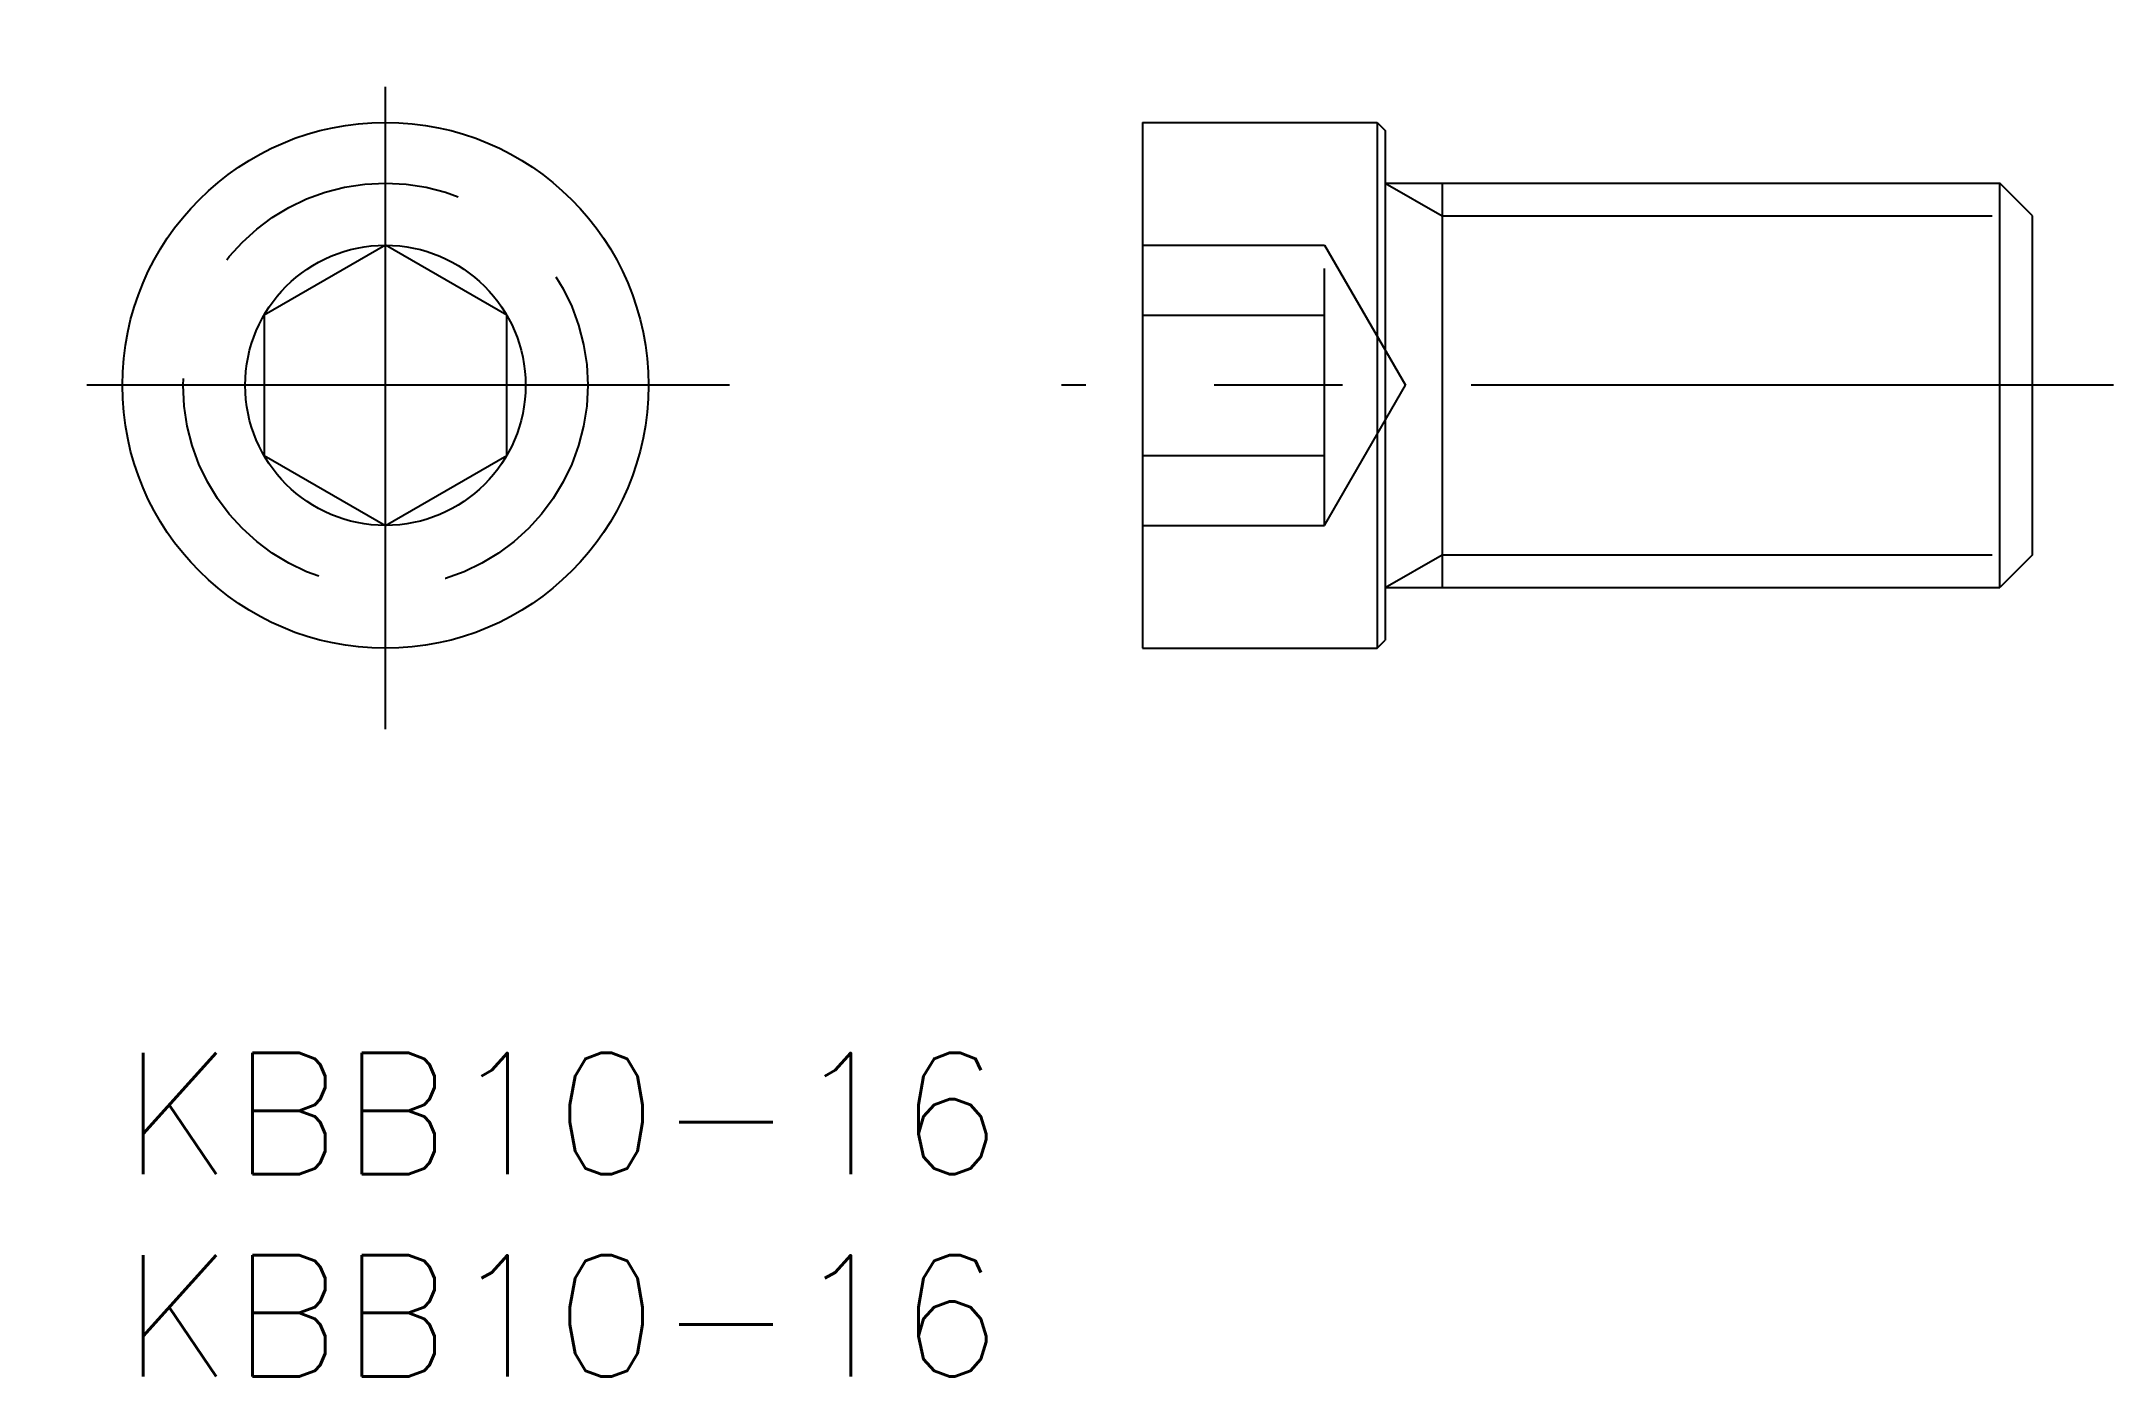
# Model space of a CAD drawing. Extents: x -2 to 49.2, y -8 to 25.
import ezdxf

# ---------------------------------------------------------------- set-up
doc = ezdxf.new("R2010")
doc.units = 0
doc.header["$LTSCALE"] = 0.5
doc.linetypes.add('CENTER', pattern=[50.8, 31.75, -6.35, 6.35, -6.35])
doc.linetypes.add('DASHED', pattern=[19.05, 12.7, -6.35])
for name, color, linetype in [('MSM_CENTER', 1, 'CENTER'), ('MSM_CONTINUOUS', 7, 'CONTINUOUS'), ('MSM_DASHED', 4, 'DASHED'), ('MSM_NARROW', 5, 'CONTINUOUS'), ('MSM_PART_NUMBER', 7, 'CONTINUOUS')]:
    doc.layers.add(name, color=color, linetype=linetype)
doc.styles.get("Standard").update_dxf_attribs({"font": 'txt.shx', "height": 3, "bigfont": 'bigfont.shx'})

# ---------------------------------------------------------------- blocks, each defined once
blk = doc.blocks.new('*U2')
at = {"layer": 'MSM_PART_NUMBER'}
blk.add_text('KBB10-16', height=3, dxfattribs=at).set_placement((0, -3))
blk = doc.blocks.new('*U3')
at = {"layer": 'MSM_PART_NUMBER'}
blk.add_text('KBB10-16', height=3, dxfattribs=at).set_placement((0, -8))

msp = doc.modelspace()

# ---------------------------------------------------------------- linework, layer by layer
at = {"layer": 'MSM_CENTER'}
for p, q in [((6.5, 8), (6.5, 25)), ((15, 16.5), (-2, 16.5)), ((49.206, 16.5), (23.206, 16.5))]:
    msp.add_line(p, q, dxfattribs=at)
at = {"layer": 'MSM_CONTINUOUS'}
for p, q in [((25.206, 23), (31.006, 23)), ((25.206, 23), (25.206, 10)), ((31.006, 23), (31.206, 22.8)), ((31.006, 23), (31.006, 10)), ((31.206, 22.8), (31.206, 10.2)), ((31.206, 21.5), (46.394, 21.5)), ((32.613, 21.5), (32.613, 11.5)), ((46.394, 11.5), (46.394, 21.5)), ((47.206, 20.688), (46.394, 21.5)), ((47.206, 12.312), (47.206, 20.688)), ((6.5, 19.964), (3.5, 18.232)), ((9.5, 18.232), (6.5, 19.964)), ((3.5, 18.232), (3.5, 14.768)), ((9.5, 14.768), (9.5, 18.232)), ((3.5, 14.768), (6.5, 13.036)), ((6.5, 13.036), (9.5, 14.768)), ((47.206, 12.312), (46.394, 11.5)), ((31.206, 11.5), (46.394, 11.5)), ((25.206, 10), (31.006, 10)), ((31.006, 10), (31.206, 10.2))]:
    msp.add_line(p, q, dxfattribs=at)
for radius in [6.5, 3.464]:
    msp.add_circle((6.5, 16.5), radius, dxfattribs=at)
at = {"layer": 'MSM_DASHED'}
for p, q in [((25.206, 19.964), (29.706, 19.964)), ((29.706, 19.964), (31.706, 16.5)), ((29.706, 13.036), (29.706, 19.964)), ((25.206, 18.232), (29.706, 18.232)), ((29.706, 13.036), (31.706, 16.5)), ((25.206, 14.768), (29.706, 14.768)), ((25.206, 13.036), (29.706, 13.036))]:
    msp.add_line(p, q, dxfattribs=at)
msp.add_circle((6.5, 16.5), 5, dxfattribs=at)
at = {"layer": 'MSM_NARROW'}
for p, q in [((31.206, 21.5), (32.613, 20.688)), ((32.613, 20.688), (46.206, 20.688)), ((31.206, 11.5), (32.613, 12.312)), ((32.613, 12.312), (46.206, 12.312))]:
    msp.add_line(p, q, dxfattribs=at)

# ---------------------------------------------------------------- block references
at = {"layer": 'MSM_CONTINUOUS'}
for name in ['*U2', '*U3']:
    msp.add_blockref(name, (0, 0), dxfattribs=at)

doc.saveas('drawing.dxf')
